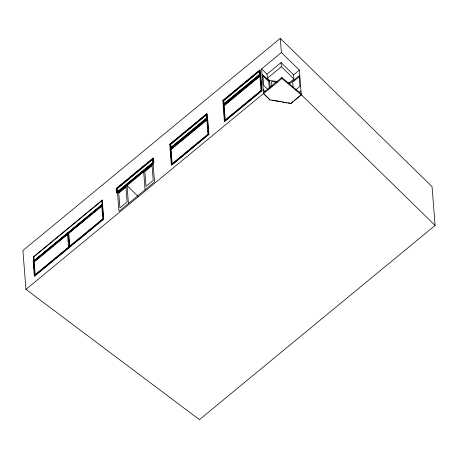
<?xml version="1.0" encoding="UTF-8"?>
<svg xmlns="http://www.w3.org/2000/svg" width="458" height="458" viewBox="0 0 458 458"><rect width="100%" height="100%" fill="white"/><g stroke="black" fill="none" stroke-linecap="round" stroke-linejoin="round"><path stroke-width="0.69" d="M280.273 38.352L22.9 250.549L25.957 289.359L199.43 419.648L435.1 225.439L432.043 186.629L280.273 38.352L281.395 52.544L299.355 70.091L301.301 94.892L290.841 103.519L269.991 99.941L263.556 93.661L261.604 68.86L281.395 52.544M169.786 144.173L206.724 113.716L207.108 114.088L207.44 118.359L170.502 148.816L170.118 148.449L169.786 144.173L170.164 144.545M222.851 100.422L259.795 69.965L260.173 70.337L260.51 74.608L223.567 105.065L223.189 104.699L222.851 100.422L223.229 100.794M116.195 188.496L153.138 158.039L153.516 158.405L153.854 162.682L116.91 193.139L116.527 192.766L116.195 188.496L116.572 188.868M206.478 118.118L170.657 147.648L170.37 144.047L206.192 114.517L206.478 118.118L206.856 118.485M223.435 100.296L259.257 70.767L259.64 71.133L223.819 100.668L224.099 104.269L223.722 103.897L223.435 100.296L223.819 100.668M152.886 162.435L117.065 191.971L116.779 188.37L152.6 158.834L152.886 162.435L153.264 162.808L120.752 189.612M171.819 143.182L172.918 142.272M174.023 141.362L175.128 140.457M176.782 139.089L177.881 138.184M179.536 136.816L180.641 135.912M181.74 135.001L182.845 134.091M184.5 132.728L185.605 131.818M187.253 130.456L188.358 129.545M189.463 128.635L191.118 127.272M192.217 126.362L193.322 125.452M194.976 124.089L196.076 123.179M197.73 121.817L207.108 114.088M224.884 99.432L253.555 75.793M254.659 74.883L256.314 73.52M257.413 72.61L259.068 71.248M118.227 187.499L124.845 182.044M125.944 181.139L127.599 179.771M128.704 178.866L130.358 177.498M131.457 176.593L133.112 175.225M134.217 174.321L135.322 173.41M136.971 172.048L138.076 171.137M139.73 169.775L140.835 168.865M141.934 167.954L143.039 167.044M144.694 165.681L145.793 164.771M147.447 163.409L148.552 162.498M149.657 161.588L150.756 160.678M152.411 159.315L153.516 158.405M170.989 147.419L170.748 144.419L206.569 114.889M117.397 191.742L117.156 188.742L152.983 159.207M223.722 103.897L259.543 74.362L259.257 70.767M170.118 148.449L207.062 117.992L206.724 113.716M223.189 104.699L260.127 74.236L259.795 69.965M116.527 192.766L153.47 162.309L153.138 158.039M33.194 261.684L102.266 204.737L102.644 205.11L103.748 219.147L34.676 276.094L34.298 275.722L33.194 261.684L33.686 263.459M171.584 147.568L172.689 146.657M174.338 145.295L175.443 144.385M179.301 141.207L180.4 140.297M182.055 138.934L183.16 138.024M189.772 132.574L190.871 131.664M197.484 126.213L198.589 125.303M205.201 119.847L206.306 118.943M231.261 98.361L232.366 97.451M233.471 96.546L235.12 95.184M236.225 94.274L237.324 93.363M238.979 92.001L240.084 91.09M241.732 89.728L242.837 88.823M243.942 87.913L245.041 87.003M246.696 85.64L248.351 84.278M249.999 82.915L251.104 82.005M257.717 76.555L258.822 75.644M117.992 191.885L119.097 190.975M67.521 233.74L68.574 247.108L34.831 274.926L33.783 261.558L67.521 233.74L67.904 234.112L34.161 261.93L35.214 275.292L43.373 268.565M68.362 233.048L101.733 205.539L102.787 218.901L69.416 246.415L68.362 233.048L68.74 233.42L102.111 205.905M170.084 149.285L207.319 118.582L207.697 118.954L208.922 134.475L171.681 165.178L171.303 164.806L170.084 149.285L170.462 149.651L170.628 151.77M260.384 74.831L223.149 105.529L224.368 121.055L224.752 121.427L261.987 90.724L260.768 75.204L260.384 74.831L261.61 90.352L261.987 90.724M35.209 260.711L45.634 252.112M46.727 251.207L48.376 249.85M49.47 248.952L51.113 247.595M52.086 246.793L53.311 245.786M54.805 244.549L66.788 234.673M69.753 232.229L87.323 217.745M88.394 216.857L90.06 215.489M91.131 214.602L92.797 213.228M93.873 212.34L95.533 210.972M96.615 210.079L97.72 209.169M99.357 207.823L100.457 206.913M101.55 206.014L102.644 205.11M170.668 149.159L206.787 119.378L207.165 119.75L171.052 149.526L172.219 164.382L171.836 164.01L170.668 149.159L171.052 149.526M261.02 90.478L224.907 120.259L223.733 105.403L259.852 75.627L261.02 90.478L261.398 90.85L247.171 102.581M172.105 148.3L173.198 147.396M174.841 146.039L175.941 145.14M177.578 143.783L178.677 142.879M179.771 141.98L199.488 125.727M200.581 124.822L202.224 123.465M203.318 122.567L204.961 121.21M206.054 120.305L207.697 118.954M225.17 104.55L233.385 97.777M234.479 96.873L236.122 95.516M237.221 94.617L238.858 93.26M239.958 92.356L241.601 91.005M242.694 90.1L243.788 89.196M245.431 87.844L246.53 86.94M248.173 85.583L249.266 84.684M250.36 83.78L251.453 82.875M253.097 81.524L260.768 75.204M225.227 119.922L224.117 105.775L259.686 76.452M277.325 81.438L269.625 80.516L267.352 78.295L267.025 74.156L281.057 62.586L293.595 74.837L293.921 78.976L289.216 82.858L287.114 82.606M267.352 78.295L281.384 66.725L281.057 62.586M34.298 275.722L103.371 218.775L102.266 204.737M44.466 267.667L46.098 266.321M47.185 265.422L48.817 264.077M49.905 263.178L51.536 261.833M52.624 260.94L53.718 260.041M55.349 258.696L56.437 257.797M57.525 256.898L68.952 247.475L68.574 247.108M70.887 245.883L71.98 244.978M73.623 243.627L74.717 242.723M75.81 241.824L95.504 225.588M96.598 224.683L98.241 223.332M99.878 221.975L100.978 221.077M102.071 220.172L103.164 219.273M171.836 164.01L207.955 134.234L206.787 119.378M171.303 164.806L208.539 134.108L207.319 118.582M224.368 121.055L261.61 90.352M173.857 163.025L193.557 146.783M194.656 145.879L196.293 144.528M197.392 143.623L199.03 142.272M200.123 141.367L201.222 140.469M202.86 139.112L203.959 138.213M205.596 136.856L206.69 135.957M225.834 120.179L227.471 118.822M228.565 117.924L230.208 116.567M231.301 115.662L232.945 114.311M234.038 113.407L235.131 112.508M236.775 111.151L237.868 110.252M239.511 108.895L240.605 107.996M241.698 107.092L242.797 106.193M244.435 104.836L245.534 103.937M263.476 92.653L281.865 77.494L301.227 93.884M25.957 289.359L263.539 93.478L269.991 99.941M263.556 93.661L281.945 78.501L281.865 77.494M293.595 74.837L299.355 70.091M299.767 75.398L289.307 84.026L289.216 82.858M295.633 89.945L299.933 86.396L299.171 76.675L292.714 81.993L293.154 87.552M299.343 92.356L300.998 90.993M292.948 101.584L290.841 103.519M294.007 100.708L301.29 94.709L435.1 225.439M277.073 82.24L271.56 81.581L271.92 86.156M272.058 100.119L281.098 101.665M282.483 101.905L283.874 102.145M285.265 102.38L286.656 102.621M288.048 102.855L289.439 103.096M281.945 78.501L301.301 94.892M281.384 66.725L293.921 78.976M261.604 68.86L267.025 74.156M262.022 74.167L269.716 81.684M260.127 74.236L260.51 74.608M259.543 74.362L259.921 74.734L259.778 72.937M268.073 89.619L263.699 85.348L262.944 75.725L268.772 81.421L269.31 88.291M263.247 89.739L265.171 91.617M223.733 105.403L224.117 105.775M207.062 117.992L207.44 118.359M208.539 134.108L208.922 134.475M207.955 134.234L208.333 134.6M170.37 144.047L170.748 144.419M153.47 162.309L153.854 162.682M138.104 196.408L127.038 185.593L128.446 203.489M116.779 188.37L117.156 188.742M103.371 218.775L103.748 219.147M33.783 261.558L34.161 261.93M269.625 80.516L270.22 88.056M260.23 75.999L260.396 78.123M260.734 82.366L260.842 83.78M261.18 88.022L261.289 89.436M223.584 106.605L223.75 108.723M224.082 112.96L224.197 114.368M224.529 118.605L224.752 121.427M207.554 124.702L207.72 126.826M208.058 131.068L208.167 132.482M206.667 116.086L206.81 117.889M170.908 155.296L171.074 157.415M171.406 161.651L171.515 163.059M153.075 160.403L153.218 162.206M143.675 171.876L145.083 189.772M102.277 208.018L102.386 209.426M102.666 212.941L102.832 215.054M68.717 233.082L69.765 246.415M67.876 233.775L68.013 235.521M68.345 239.74L68.482 241.498M68.786 245.368L68.981 247.812M33.961 266.968L34.127 269.075M34.459 273.283L34.676 276.094M102.311 200.031L33.274 256.949L33.611 261.22L102.649 204.302L102.311 200.031M101.779 200.827L33.863 256.824L34.144 260.425L102.06 204.428L101.779 200.827M153.127 164.079L117.58 193.385L118.988 211.287L154.535 181.981L153.127 164.079M125.967 187.19L118.754 193.133L119.916 207.852L127.124 201.909L125.967 187.19M152.062 165.676L144.848 171.624L146.005 186.343L153.218 180.395L152.062 165.676"/></g></svg>
